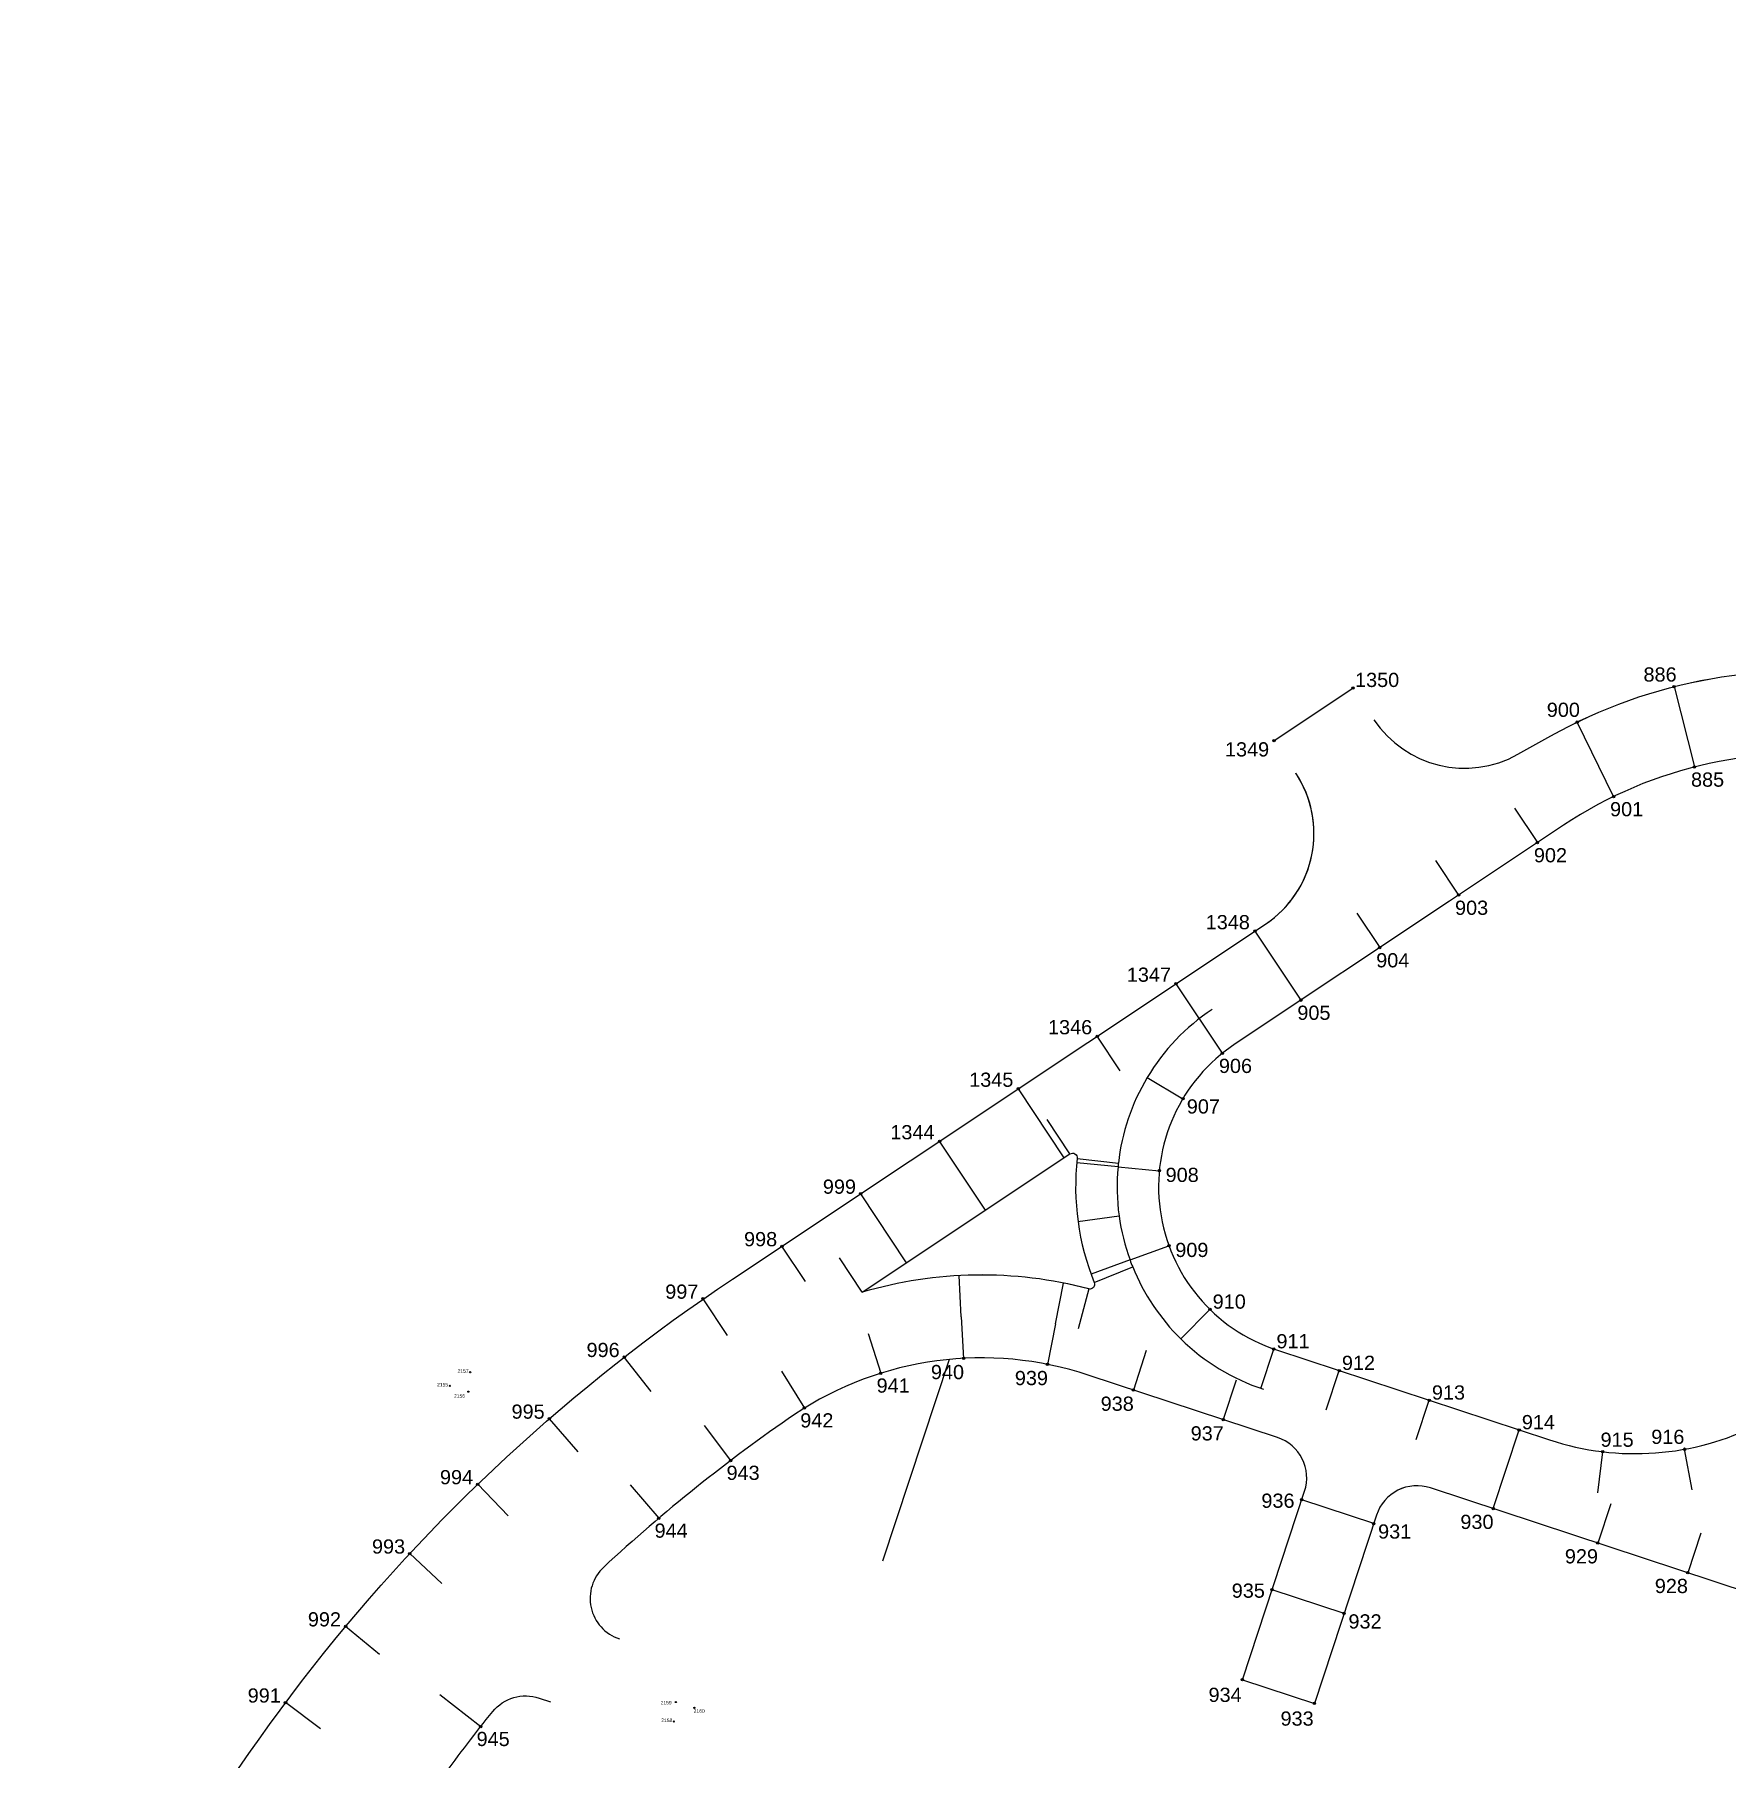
# Model space of a CAD drawing. Extents: x 154230 to 155565, y 251100 to 251882.
# Drawn here: x 154492.4 to 154849.6, y 251513.9 to 251877.9 of the extents above; entities that cross this region are included whole.
import ezdxf

# ---------------------------------------------------------------- set-up
doc = ezdxf.new("R2010")
doc.units = 0
doc.header["$LTSCALE"] = 2
doc.linetypes.add('CONTINUO', pattern=[0])
doc.layers.add('P_LOCAÇÃO MPD - 11.02.2020', color=180, linetype='CONTINUO')
doc.layers.add('Q', color=3, linetype='Continuous')
doc.styles.add('ARIAL', font='arial.ttf')
doc.styles.get("Standard").update_dxf_attribs({"font": 'arial.ttf'})

# ---------------------------------------------------------------- blocks, each defined once
blk = doc.blocks.new('SIMB_CIRCULO')
at = {"color": 0, "linetype": 'Continuous'}
blk.add_circle((0, 0), 0.5, dxfattribs=at)
at = {"color": 0}
blk.add_point((0, 0), dxfattribs=at)
for tag in ['desc:', 'cota:', 'pto:']:
    blk.add_attdef(tag, (0, 0), '', height=1)

msp = doc.modelspace()

# ---------------------------------------------------------------- linework, layer by layer
at = {"layer": 'P_LOCAÇÃO MPD - 11.02.2020'}
for p, q in [((154754.05, 251728.8), (154770.69, 251739.89)), ((154825.73, 251716.98), (154818.08, 251732.72)), ((154804.79, 251714.54), (154809.64, 251707.26)), ((154788.15, 251703.45), (154793, 251696.17)), ((154771.5, 251692.36), (154776.35, 251685.08)), ((154750.01, 251688.56), (154759.71, 251673.99)), ((154743.15, 251662.78), (154733.36, 251677.47)), ((154721.57, 251659.1), (154716.72, 251666.38)), ((154727.28, 251657.65), (154734.8, 251653.16)), ((154709.77, 251640.73), (154700.07, 251655.29)), ((154710.95, 251641.51, 752.07), (154706.14, 251648.82, 744.73)), ((154693.13, 251629.64), (154683.43, 251644.2)), ((154721.11, 251638.8, 752.07), (154712.4, 251639.63, 752.07)), ((154712.5, 251640.57), (154721.19, 251639.59)), ((154721.11, 251638.8), (154729.82, 251637.98)), ((154676.48, 251618.55), (154666.78, 251633.11)), ((154712.66, 251627.25), (154721.33, 251628.44)), ((154655.1, 251614.57), (154650.14, 251622.03)), ((154723.64, 251619.13), (154731.86, 251622.13)), ((154667.1, 251612.3, 752.07), (154662.29, 251619.61, 744.39)), ((154723.64, 251619.13, 752.07), (154715.42, 251616.13)), ((154716.1, 251614.38), (154724.21, 251617.66)), ((154688.03, 251607.09, 752.07), (154687.56, 251615.83)), ((154707.93, 251605.67, 752.07), (154709.63, 251614.25)), ((154714.92, 251613.03, 752.07), (154712.69, 251604.57)), ((154638.67, 251603.18), (154633.5, 251610.94)), ((154688.03, 251607.09), (154688.5, 251598.36)), ((154707.93, 251605.67), (154706.22, 251597.09)), ((154734.39, 251602.45), (154740.52, 251608.7)), ((154668.39, 251603.58), (154671.01, 251595.2)), ((154622.56, 251591.33), (154616.88, 251598.63)), ((154727.08, 251599.98), (154724.35, 251591.67)), ((154751.25, 251592.02), (154753.99, 251600.33)), ((154650.07, 251595.68), (154654.9, 251587.85)), ((154765.07, 251587.46), (154767.81, 251595.77)), ((154746.08, 251593.72), (154743.34, 251585.41)), ((154784.07, 251581.2), (154786.81, 251589.51)), ((154607.11, 251578.63), (154601.05, 251585.61)), ((154633.74, 251584.15), (154639.33, 251576.78)), ((154800.32, 251566.63), (154805.8, 251583.25)), ((154822.39, 251569.95), (154823.43, 251578.64)), ((154842.3, 251570.57), (154840.73, 251579.18)), ((154592.37, 251565.12), (154585.94, 251571.77)), ((154618.15, 251571.63), (154624.14, 251564.58)), ((154775.09, 251563.48), (154759.9, 251568.49)), ((154825.12, 251567.67), (154822.39, 251559.36)), ((154844.12, 251561.41), (154841.38, 251553.1)), ((154578.37, 251550.84), (154571.59, 251557.13)), ((154768.83, 251544.49), (154753.64, 251549.5)), ((154565.16, 251535.83), (154558.05, 251541.75)), ((154552.76, 251520.13), (154545.35, 251525.67)), ((154577.91, 251527.39), (154586.56, 251520.59))]:
    msp.add_line(p, q, dxfattribs=at)
msp.add_lwpolyline([(154838.5, 251740.19), (154842.81, 251723.23)], dxfattribs=at)
for start, end in [(123.6699, 149.1347), (149.1347, 173.592), (174.5995, 187.8275), (173.592, 174.5991), (187.8275, 200.0641), (200.0643, 202.063), (202.063, 225.5291), (225.5292, 251.7561)]:
    msp.add_arc((154765.91, 251634.57), 45, start, end, dxfattribs=at)
at = {"layer": 'Q'}
for p, q in [((154685.43, 251598.13), (154671.4, 251555.55)), ((154685.43, 251598.13, 752.07), (154671.4, 251555.55, 752.07)), ((154747.38, 251530.5), (154762.57, 251525.49)), ((154747.38, 251530.5, 752.07), (154762.57, 251525.49, 752.07))]:
    msp.add_line(p, q, dxfattribs=at)
for points in [[(154775.14, 251733.21, 0.391757), (154805.52, 251725.9), (154812.48, 251729.79, -0.169524), (154882.17, 251742.11, 0.189359), (154933.09, 251753.14), (155032.26, 251819.21), (155035.36, 251825.48), (155049.63, 251834.99), (155056.61, 251835.44), (155120.34, 251877.89)], [(154745.82, 251664.74, 0.625391), (154754.56, 251600.14), (154812.21, 251581.14, 0.414214), (154885.22, 251617.95), (154906, 251680.98, 0.461134), (154879.37, 251724.84, 0.189358), (154815.15, 251710.92), (154791.06, 251694.88)], [(154710.95, 251641.51, -0.637551), (154712.5, 251640.57, 0.124871), (154716.1, 251614.38, -0.617694), (154714.91, 251613.03, 0.137232), (154667.1, 251612.3), (154710.95, 251641.51)], [(154492.36, 251427.54, -0.1599), (154639.74, 251615.1)], [(154492.36, 251427.54, -0.1599), (154639.74, 251615.1)], [(154747.37, 251530.51), (154760.49, 251570.28, 0.414213), (154754.76, 251581.65), (154714.84, 251594.81, 0.231023), (154652.83, 251586.53, 0.036776), (154612.53, 251554.26, 0.570713), (154615.84, 251539.12)], [(154869.59, 251543.8), (154787.05, 251571.01, 0.414222), (154775.68, 251565.28), (154762.57, 251525.5)], [(154527.22, 251414.57, 0.004555), (154524.46, 251407.22), (154525.46, 251402.41), (154520.25, 251384.66), (154525.46, 251402.41), (154524.46, 251407.22, -0.004555), (154527.22, 251414.57, -0.063233), (154578.65, 251510.05, -0.01509), (154589.09, 251523.76, -0.311646), (154598.9, 251526.64), (154601.29, 251525.85)]]:
    msp.add_lwpolyline(points, format="xyb", dxfattribs=at)
at = {"layer": 'Q', "elevation": 752.07}
for points in [[(154775.14, 251733.21, 0.391757), (154805.52, 251725.9), (154812.48, 251729.8, -0.169524), (154882.17, 251742.11, 0.189359), (154933.09, 251753.15), (155032.26, 251819.21), (155035.36, 251825.48), (155049.63, 251834.99), (155056.61, 251835.44), (155120.34, 251877.89)], [(154745.82, 251664.74, 0.625391), (154754.56, 251600.14), (154812.21, 251581.14, 0.414214), (154885.22, 251617.95), (154906, 251680.99, 0.461134), (154879.37, 251724.84, 0.189358), (154815.15, 251710.92), (154791.06, 251694.88)], [(154710.95, 251641.51, -0.637551), (154712.5, 251640.57, 0.124871), (154716.1, 251614.38, -0.617694), (154714.92, 251613.03, 0.137232), (154667.1, 251612.3), (154710.95, 251641.51)], [(154492.36, 251427.54, -0.1599), (154639.74, 251615.1)], [(154492.36, 251427.54, -0.1599), (154639.74, 251615.1)], [(154747.38, 251530.51), (154760.49, 251570.28, 0.414213), (154754.76, 251581.65), (154714.84, 251594.81, 0.231023), (154652.83, 251586.53, 0.036776), (154612.53, 251554.26, 0.570713), (154615.84, 251539.12)], [(154869.59, 251543.8), (154787.05, 251571.01, 0.414222), (154775.69, 251565.28), (154762.57, 251525.5)], [(154527.22, 251414.57, 0.004555), (154524.47, 251407.22), (154525.46, 251402.41), (154520.26, 251384.66), (154525.46, 251402.41), (154524.47, 251407.22, -0.004555), (154527.22, 251414.57, -0.063233), (154578.65, 251510.05, -0.01509), (154589.09, 251523.76, -0.311646), (154598.9, 251526.64), (154601.29, 251525.85)]]:
    msp.add_lwpolyline(points, format="xyb", dxfattribs=at)
at = {"layer": 'Q'}
for points in [[(154791.06, 251694.88), (154745.82, 251664.74)], [(154639.74, 251615.1), (154752.23, 251690.04)]]:
    msp.add_lwpolyline(points, dxfattribs=at)
at = {"layer": 'Q', "elevation": 752.07}
for points in [[(154791.06, 251694.88), (154745.82, 251664.74)], [(154639.74, 251615.1), (154752.23, 251690.04)]]:
    msp.add_lwpolyline(points, dxfattribs=at)
at = {"layer": 'Q'}
for centre, start, end in [((154739.48, 251709.18), 303.6704, 33.6704), ((154739.48, 251709.18, 752.07), 303.6706, 33.6706)]:
    msp.add_arc(centre, 23, start, end, dxfattribs=at)

# ---------------------------------------------------------------- block references
at = {"layer": 'P_LOCAÇÃO MPD - 11.02.2020', "color": 3}
ref = msp.add_blockref('SIMB_CIRCULO', (154838.5, 251740.19, 744.73), dxfattribs=dict(at, xscale=0.5, yscale=0.5, zscale=0.5))
ref.add_attrib('PONTO', '886', (154832.05, 251741.26, 1489.06), dxfattribs={"layer": '0', "color": 180, "height": 3, "style": 'ARIAL'})
ref = msp.add_blockref('SIMB_CIRCULO', (154770.69, 251739.89, 744.09), dxfattribs=dict(at, xscale=0.5, yscale=0.5, zscale=0.5))
ref.add_attrib('PONTO', '1350', (154771.15, 251740.11, 1489.38), dxfattribs={"layer": '0', "color": 180, "height": 3, "style": 'ARIAL'})
ref = msp.add_blockref('SIMB_CIRCULO', (154818.08, 251732.72, 744.63), dxfattribs=dict(at, xscale=0.5, yscale=0.5, zscale=0.5))
ref.add_attrib('PONTO', '900', (154811.63, 251733.8, 1488.96), dxfattribs={"layer": '0', "color": 180, "height": 3, "style": 'ARIAL'})
ref = msp.add_blockref('SIMB_CIRCULO', (154754.05, 251728.8, 744.09), dxfattribs=dict(at, xscale=0.5, yscale=0.5, zscale=0.5))
ref.add_attrib('PONTO', '1349', (154743.69, 251725.44, 1489.38), dxfattribs={"layer": '0', "color": 180, "height": 3, "style": 'ARIAL'})
ref = msp.add_blockref('SIMB_CIRCULO', (154842.81, 251723.23, 744.73), dxfattribs=dict(at, xscale=0.5, yscale=0.5, zscale=0.5))
ref.add_attrib('PONTO', '885', (154842.08, 251719.06, 1489.06), dxfattribs={"layer": '0', "color": 180, "height": 3, "style": 'ARIAL'})
ref = msp.add_blockref('SIMB_CIRCULO', (154825.73, 251716.98, 744.63), dxfattribs=dict(at, xscale=0.5, yscale=0.5, zscale=0.5))
ref.add_attrib('PONTO', '901', (154824.99, 251712.81, 1488.96), dxfattribs={"layer": '0', "color": 180, "height": 3, "style": 'ARIAL'})
ref = msp.add_blockref('SIMB_CIRCULO', (154809.64, 251707.26, 744.53), dxfattribs=dict(at, xscale=0.5, yscale=0.5, zscale=0.5))
ref.add_attrib('PONTO', '902', (154808.91, 251703.09, 1488.86), dxfattribs={"layer": '0', "color": 180, "height": 3, "style": 'ARIAL'})
ref = msp.add_blockref('SIMB_CIRCULO', (154793, 251696.17, 744.43), dxfattribs=dict(at, xscale=0.5, yscale=0.5, zscale=0.5))
ref.add_attrib('PONTO', '903', (154792.26, 251692, 1488.76), dxfattribs={"layer": '0', "color": 180, "height": 3, "style": 'ARIAL'})
ref = msp.add_blockref('SIMB_CIRCULO', (154750.01, 251688.56, 744.67), dxfattribs=dict(at, xscale=0.5, yscale=0.5, zscale=0.5))
ref.add_attrib('PONTO', '1348', (154739.62, 251688.96, 1489.96), dxfattribs={"layer": '0', "color": 180, "height": 3, "style": 'ARIAL'})
ref = msp.add_blockref('SIMB_CIRCULO', (154776.35, 251685.08, 744.52), dxfattribs=dict(at, xscale=0.5, yscale=0.5, zscale=0.5))
ref.add_attrib('PONTO', '904', (154775.62, 251680.91, 1488.85), dxfattribs={"layer": '0', "color": 180, "height": 3, "style": 'ARIAL'})
ref = msp.add_blockref('SIMB_CIRCULO', (154733.36, 251677.47, 744.78), dxfattribs=dict(at, xscale=0.5, yscale=0.5, zscale=0.5))
ref.add_attrib('PONTO', '1347', (154722.97, 251677.87, 1490.07), dxfattribs={"layer": '0', "color": 180, "height": 3, "style": 'ARIAL'})
ref = msp.add_blockref('SIMB_CIRCULO', (154759.71, 251673.99, 744.67), dxfattribs=dict(at, xscale=0.5, yscale=0.5, zscale=0.5))
ref.add_attrib('PONTO', '905', (154758.97, 251669.83, 1489), dxfattribs={"layer": '0', "color": 180, "height": 3, "style": 'ARIAL'})
ref = msp.add_blockref('SIMB_CIRCULO', (154716.72, 251666.38, 744.65), dxfattribs=dict(at, xscale=0.5, yscale=0.5, zscale=0.5))
ref.add_attrib('PONTO', '1346', (154706.33, 251666.78, 1489.94), dxfattribs={"layer": '0', "color": 180, "height": 3, "style": 'ARIAL'})
ref = msp.add_blockref('SIMB_CIRCULO', (154743.15, 251662.78, 744.78), dxfattribs=dict(at, xscale=0.5, yscale=0.5, zscale=0.5))
ref.add_attrib('PONTO', '906', (154742.41, 251658.61, 1489.11), dxfattribs={"layer": '0', "color": 180, "height": 3, "style": 'ARIAL'})
ref = msp.add_blockref('SIMB_CIRCULO', (154700.07, 251655.29, 744.52), dxfattribs=dict(at, xscale=0.5, yscale=0.5, zscale=0.5))
ref.add_attrib('PONTO', '1345', (154689.69, 251655.69, 1489.81), dxfattribs={"layer": '0', "color": 180, "height": 3, "style": 'ARIAL'})
ref = msp.add_blockref('SIMB_CIRCULO', (154734.8, 251653.16, 744.7), dxfattribs=dict(at, xscale=0.5, yscale=0.5, zscale=0.5))
ref.add_attrib('PONTO', '907', (154735.63, 251650.05, 1489.03), dxfattribs={"layer": '0', "color": 180, "height": 3, "style": 'ARIAL'})
ref = msp.add_blockref('SIMB_CIRCULO', (154683.43, 251644.2, 744.39), dxfattribs=dict(at, xscale=0.5, yscale=0.5, zscale=0.5))
ref.add_attrib('PONTO', '1344', (154673.04, 251644.61, 1489.68), dxfattribs={"layer": '0', "color": 180, "height": 3, "style": 'ARIAL'})
ref = msp.add_blockref('SIMB_CIRCULO', (154729.82, 251637.98, 744.6), dxfattribs=dict(at, xscale=0.5, yscale=0.5, zscale=0.5))
ref.add_attrib('PONTO', '908', (154731.16, 251635.6, 1488.93), dxfattribs={"layer": '0', "color": 180, "height": 3, "style": 'ARIAL'})
ref = msp.add_blockref('SIMB_CIRCULO', (154666.78, 251633.11, 744.26), dxfattribs=dict(at, xscale=0.5, yscale=0.5, zscale=0.5))
ref.add_attrib('PONTO', '999', (154658.8, 251633.11, 1489.55), dxfattribs={"layer": '0', "color": 180, "height": 3, "style": 'ARIAL'})
ref = msp.add_blockref('SIMB_CIRCULO', (154650.14, 251622.03, 744.13), dxfattribs=dict(at, xscale=0.5, yscale=0.5, zscale=0.5))
ref.add_attrib('PONTO', '998', (154642.16, 251622.03, 1489.42), dxfattribs={"layer": '0', "color": 180, "height": 3, "style": 'ARIAL'})
ref = msp.add_blockref('SIMB_CIRCULO', (154731.86, 251622.13, 744.5), dxfattribs=dict(at, xscale=0.5, yscale=0.5, zscale=0.5))
ref.add_attrib('PONTO', '909', (154733.2, 251619.75, 1488.83), dxfattribs={"layer": '0', "color": 180, "height": 3, "style": 'ARIAL'})
ref = msp.add_blockref('SIMB_CIRCULO', (154633.5, 251610.94, 744.01), dxfattribs=dict(at, xscale=0.5, yscale=0.5, zscale=0.5))
ref.add_attrib('PONTO', '997', (154625.52, 251610.94, 1489.3), dxfattribs={"layer": '0', "color": 180, "height": 3, "style": 'ARIAL'})
ref = msp.add_blockref('SIMB_CIRCULO', (154740.52, 251608.7, 744.4), dxfattribs=dict(at, xscale=0.5, yscale=0.5, zscale=0.5))
ref.add_attrib('PONTO', '910', (154741.09, 251608.84, 1488.73), dxfattribs={"layer": '0', "color": 180, "height": 3, "style": 'ARIAL'})
ref = msp.add_blockref('SIMB_CIRCULO', (154753.99, 251600.33, 744.4), dxfattribs=dict(at, xscale=0.5, yscale=0.5, zscale=0.5))
ref.add_attrib('PONTO', '911', (154754.56, 251600.47, 1488.73), dxfattribs={"layer": '0', "color": 180, "height": 3, "style": 'ARIAL'})
ref = msp.add_blockref('SIMB_CIRCULO', (154616.88, 251598.63, 743.88), dxfattribs=dict(at, xscale=0.5, yscale=0.5, zscale=0.5))
ref.add_attrib('PONTO', '996', (154608.9, 251598.63, 1489.17), dxfattribs={"layer": '0', "color": 180, "height": 3, "style": 'ARIAL'})
ref = msp.add_blockref('SIMB_CIRCULO', (154688.5, 251598.36, 743.97), dxfattribs=dict(at, xscale=0.5, yscale=0.5, zscale=0.5))
ref.add_attrib('PONTO', '940', (154681.61, 251593.96, 1489.26), dxfattribs={"layer": '0', "color": 180, "height": 3, "style": 'ARIAL'})
ref = msp.add_blockref('SIMB_CIRCULO', (154767.81, 251595.77, 744.37), dxfattribs=dict(at, xscale=0.5, yscale=0.5, zscale=0.5))
ref.add_attrib('PONTO', '912', (154768.38, 251595.91, 1488.7), dxfattribs={"layer": '0', "color": 180, "height": 3, "style": 'ARIAL'})
ref = msp.add_blockref('SIMB_CIRCULO', (154584.35, 251595.42, -710.93), dxfattribs=dict(at, xscale=0.25, yscale=0.25, zscale=0.25))
ref.add_attrib('PONTO', '2157', (154581.67, 251595.3, -338.28), dxfattribs={"layer": '0', "color": 180, "height": 0.75, "style": 'ARIAL'})
ref = msp.add_blockref('SIMB_CIRCULO', (154671.01, 251595.2, 743.87), dxfattribs=dict(at, xscale=0.5, yscale=0.5, zscale=0.5))
ref.add_attrib('PONTO', '941', (154670.14, 251591.11, 1489.16), dxfattribs={"layer": '0', "color": 180, "height": 3, "style": 'ARIAL'})
ref = msp.add_blockref('SIMB_CIRCULO', (154706.22, 251597.09, 744.07), dxfattribs=dict(at, xscale=0.5, yscale=0.5, zscale=0.5))
ref.add_attrib('PONTO', '939', (154699.33, 251592.7, 1489.36), dxfattribs={"layer": '0', "color": 180, "height": 3, "style": 'ARIAL'})
ref = msp.add_blockref('SIMB_CIRCULO', (154580.03, 251592.54, -710.93), dxfattribs=dict(at, xscale=0.25, yscale=0.25, zscale=0.25))
ref.add_attrib('PONTO', '2155', (154577.35, 251592.42, -338.28), dxfattribs={"layer": '0', "color": 180, "height": 0.75, "style": 'ARIAL'})
ref = msp.add_blockref('SIMB_CIRCULO', (154583.96, 251591.32, -710.93), dxfattribs=dict(at, xscale=0.25, yscale=0.25, zscale=0.25))
ref.add_attrib('PONTO', '2156', (154580.92, 251590.04, -338.28), dxfattribs={"layer": '0', "color": 180, "height": 0.75, "style": 'ARIAL'})
ref = msp.add_blockref('SIMB_CIRCULO', (154724.35, 251591.67, 744.17), dxfattribs=dict(at, xscale=0.5, yscale=0.5, zscale=0.5))
ref.add_attrib('PONTO', '938', (154717.45, 251587.28, 1489.46), dxfattribs={"layer": '0', "color": 180, "height": 3, "style": 'ARIAL'})
ref = msp.add_blockref('SIMB_CIRCULO', (154786.81, 251589.51, 744.39), dxfattribs=dict(at, xscale=0.5, yscale=0.5, zscale=0.5))
ref.add_attrib('PONTO', '913', (154787.38, 251589.65, 1488.72), dxfattribs={"layer": '0', "color": 180, "height": 3, "style": 'ARIAL'})
ref = msp.add_blockref('SIMB_CIRCULO', (154601.05, 251585.61, 743.79), dxfattribs=dict(at, xscale=0.5, yscale=0.5, zscale=0.5))
ref.add_attrib('PONTO', '995', (154593.07, 251585.61, 1489.08), dxfattribs={"layer": '0', "color": 180, "height": 3, "style": 'ARIAL'})
ref = msp.add_blockref('SIMB_CIRCULO', (154654.9, 251587.85, 743.77), dxfattribs=dict(at, xscale=0.5, yscale=0.5, zscale=0.5))
ref.add_attrib('PONTO', '942', (154654.03, 251583.76, 1489.06), dxfattribs={"layer": '0', "color": 180, "height": 3, "style": 'ARIAL'})
ref = msp.add_blockref('SIMB_CIRCULO', (154743.34, 251585.41, 744.27), dxfattribs=dict(at, xscale=0.5, yscale=0.5, zscale=0.5))
ref.add_attrib('PONTO', '937', (154736.45, 251581.02, 1489.56), dxfattribs={"layer": '0', "color": 180, "height": 3, "style": 'ARIAL'})
ref = msp.add_blockref('SIMB_CIRCULO', (154805.8, 251583.25, 744.49), dxfattribs=dict(at, xscale=0.5, yscale=0.5, zscale=0.5))
ref.add_attrib('PONTO', '914', (154806.37, 251583.39, 1488.82), dxfattribs={"layer": '0', "color": 180, "height": 3, "style": 'ARIAL'})
ref = msp.add_blockref('SIMB_CIRCULO', (154823.43, 251578.64, 744.59), dxfattribs=dict(at, xscale=0.5, yscale=0.5, zscale=0.5))
ref.add_attrib('PONTO', '915', (154822.98, 251579.68, 1488.92), dxfattribs={"layer": '0', "color": 180, "height": 3, "style": 'ARIAL'})
ref = msp.add_blockref('SIMB_CIRCULO', (154840.73, 251579.18, 744.7), dxfattribs=dict(at, xscale=0.5, yscale=0.5, zscale=0.5))
ref.add_attrib('PONTO', '916', (154833.69, 251580.29, 1489.03), dxfattribs={"layer": '0', "color": 180, "height": 3, "style": 'ARIAL'})
ref = msp.add_blockref('SIMB_CIRCULO', (154639.33, 251576.78, 743.67), dxfattribs=dict(at, xscale=0.5, yscale=0.5, zscale=0.5))
ref.add_attrib('PONTO', '943', (154638.46, 251572.69, 1488.96), dxfattribs={"layer": '0', "color": 180, "height": 3, "style": 'ARIAL'})
ref = msp.add_blockref('SIMB_CIRCULO', (154585.94, 251571.77, 743.89), dxfattribs=dict(at, xscale=0.5, yscale=0.5, zscale=0.5))
ref.add_attrib('PONTO', '994', (154577.96, 251571.77, 1489.18), dxfattribs={"layer": '0', "color": 180, "height": 3, "style": 'ARIAL'})
ref = msp.add_blockref('SIMB_CIRCULO', (154759.9, 251568.49, 744.45), dxfattribs=dict(at, xscale=0.5, yscale=0.5, zscale=0.5))
ref.add_attrib('PONTO', '936', (154751.38, 251566.8, 1489.74), dxfattribs={"layer": '0', "color": 180, "height": 3, "style": 'ARIAL'})
ref = msp.add_blockref('SIMB_CIRCULO', (154800.32, 251566.63, 744.49), dxfattribs=dict(at, xscale=0.5, yscale=0.5, zscale=0.5))
ref.add_attrib('PONTO', '930', (154793.39, 251562.33, 1489.78), dxfattribs={"layer": '0', "color": 180, "height": 3, "style": 'ARIAL'})
ref = msp.add_blockref('SIMB_CIRCULO', (154624.14, 251564.58, 743.57), dxfattribs=dict(at, xscale=0.5, yscale=0.5, zscale=0.5))
ref.add_attrib('PONTO', '944', (154623.27, 251560.48, 1488.86), dxfattribs={"layer": '0', "color": 180, "height": 3, "style": 'ARIAL'})
ref = msp.add_blockref('SIMB_CIRCULO', (154775.09, 251563.48, 744.45), dxfattribs=dict(at, xscale=0.5, yscale=0.5, zscale=0.5))
ref.add_attrib('PONTO', '931', (154776.02, 251560.3, 1489.74), dxfattribs={"layer": '0', "color": 180, "height": 3, "style": 'ARIAL'})
ref = msp.add_blockref('SIMB_CIRCULO', (154571.59, 251557.13, 743.86), dxfattribs=dict(at, xscale=0.5, yscale=0.5, zscale=0.5))
ref.add_attrib('PONTO', '993', (154563.61, 251557.13, 1489.15), dxfattribs={"layer": '0', "color": 180, "height": 3, "style": 'ARIAL'})
ref = msp.add_blockref('SIMB_CIRCULO', (154822.39, 251559.36, 744.61), dxfattribs=dict(at, xscale=0.5, yscale=0.5, zscale=0.5))
ref.add_attrib('PONTO', '929', (154815.45, 251555.06, 1489.9), dxfattribs={"layer": '0', "color": 180, "height": 3, "style": 'ARIAL'})
ref = msp.add_blockref('SIMB_CIRCULO', (154753.64, 251549.5, 744.55), dxfattribs=dict(at, xscale=0.5, yscale=0.5, zscale=0.5))
ref.add_attrib('PONTO', '935', (154745.12, 251547.81, 1489.84), dxfattribs={"layer": '0', "color": 180, "height": 3, "style": 'ARIAL'})
ref = msp.add_blockref('SIMB_CIRCULO', (154841.38, 251553.1, 744.71), dxfattribs=dict(at, xscale=0.5, yscale=0.5, zscale=0.5))
ref.add_attrib('PONTO', '928', (154834.44, 251548.8, 1490), dxfattribs={"layer": '0', "color": 180, "height": 3, "style": 'ARIAL'})
ref = msp.add_blockref('SIMB_CIRCULO', (154558.05, 251541.75, 743.58), dxfattribs=dict(at, xscale=0.5, yscale=0.5, zscale=0.5))
ref.add_attrib('PONTO', '992', (154550.07, 251541.75, 1488.87), dxfattribs={"layer": '0', "color": 180, "height": 3, "style": 'ARIAL'})
ref = msp.add_blockref('SIMB_CIRCULO', (154768.83, 251544.49, 744.55), dxfattribs=dict(at, xscale=0.5, yscale=0.5, zscale=0.5))
ref.add_attrib('PONTO', '932', (154769.76, 251541.31, 1489.84), dxfattribs={"layer": '0', "color": 180, "height": 3, "style": 'ARIAL'})
ref = msp.add_blockref('SIMB_CIRCULO', (154747.37, 251530.51, 744.65), dxfattribs=dict(at, xscale=0.5, yscale=0.5, zscale=0.5))
ref.add_attrib('PONTO', '934', (154740.22, 251525.81, 1489.94), dxfattribs={"layer": '0', "color": 180, "height": 3, "style": 'ARIAL'})
ref = msp.add_blockref('SIMB_CIRCULO', (154545.35, 251525.67, 743.3), dxfattribs=dict(at, xscale=0.5, yscale=0.5, zscale=0.5))
ref.add_attrib('PONTO', '991', (154537.37, 251525.67, 1488.59), dxfattribs={"layer": '0', "color": 180, "height": 3, "style": 'ARIAL'})
ref = msp.add_blockref('SIMB_CIRCULO', (154627.74, 251525.78, -734.66), dxfattribs=dict(at, xscale=0.25, yscale=0.25, zscale=0.25))
ref.add_attrib('PONTO', '2159', (154624.54, 251525.28, -362.02), dxfattribs={"layer": '0', "color": 180, "height": 0.75, "style": 'ARIAL'})
ref = msp.add_blockref('SIMB_CIRCULO', (154762.57, 251525.5, 744.65), dxfattribs=dict(at, xscale=0.5, yscale=0.5, zscale=0.5))
ref.add_attrib('PONTO', '933', (154755.42, 251520.8, 1489.94), dxfattribs={"layer": '0', "color": 180, "height": 3, "style": 'ARIAL'})
ref = msp.add_blockref('SIMB_CIRCULO', (154627.35, 251521.68, -734.66), dxfattribs=dict(at, xscale=0.25, yscale=0.25, zscale=0.25))
ref.add_attrib('PONTO', '2158', (154624.68, 251521.56, -362.02), dxfattribs={"layer": '0', "color": 180, "height": 0.75, "style": 'ARIAL'})
ref = msp.add_blockref('SIMB_CIRCULO', (154631.67, 251524.56, -734.66), dxfattribs=dict(at, xscale=0.25, yscale=0.25, zscale=0.25))
ref.add_attrib('PONTO', '2160', (154631.53, 251523.52, -362.02), dxfattribs={"layer": '0', "color": 180, "height": 0.75, "style": 'ARIAL'})
ref = msp.add_blockref('SIMB_CIRCULO', (154586.56, 251520.59, 743.27), dxfattribs=dict(at, xscale=0.5, yscale=0.5, zscale=0.5))
ref.add_attrib('PONTO', '945', (154585.69, 251516.49, 1488.56), dxfattribs={"layer": '0', "color": 180, "height": 3, "style": 'ARIAL'})

doc.saveas('drawing.dxf')
